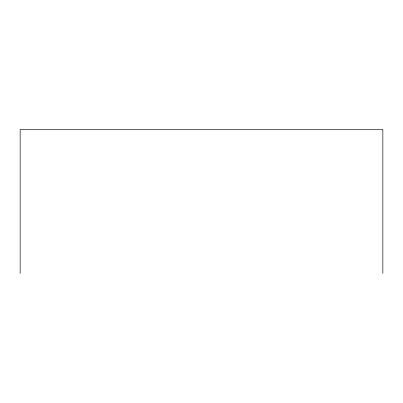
<?xml version="1.0" encoding="UTF-8"?>
<svg xmlns="http://www.w3.org/2000/svg" width="403" height="403" viewBox="0 0 403 403"><rect width="100%" height="100%" fill="white"/><g stroke="black" fill="none" stroke-linecap="round" stroke-linejoin="round"><path stroke-width="0.6" d="M382.85 273.43L382.85 129.57L20.15 129.57L20.15 273.43"/></g></svg>
